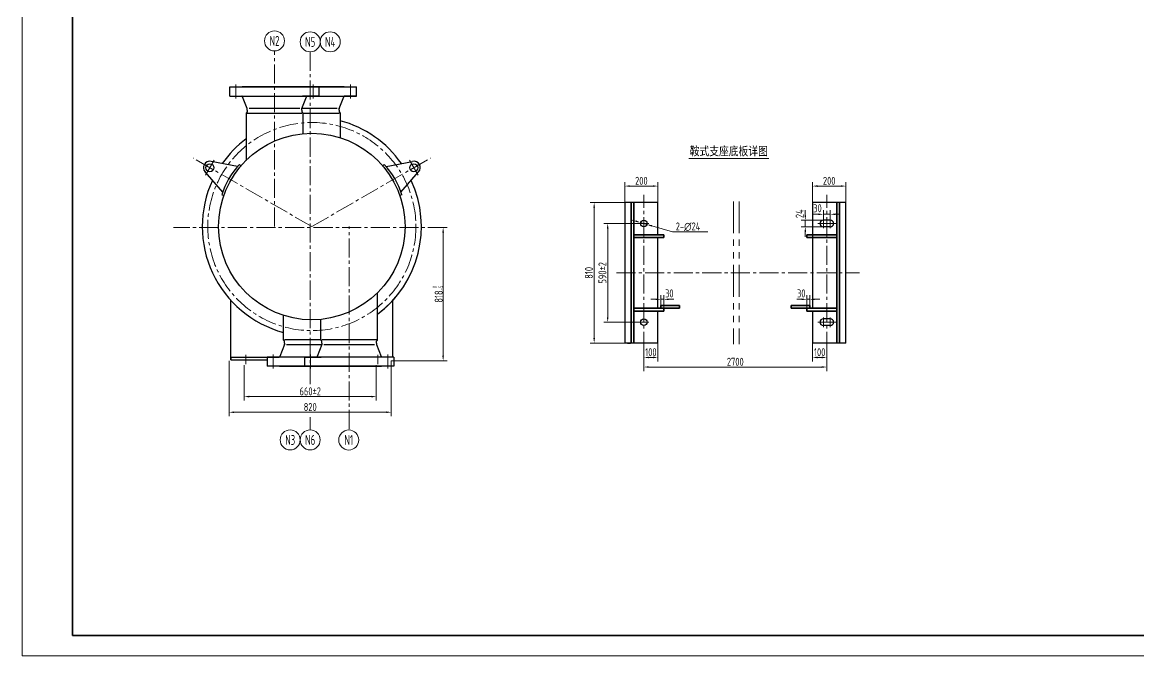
# Model space of a CAD drawing. Header units: millimetres. Extents: x 5765 to 6606, y -201 to 393.
# Drawn here: x 5765 to 6323, y -201 to 116 of the extents above; entities that cross this region are included whole.
import ezdxf
from ezdxf.enums import TextEntityAlignment as Align

# ---------------------------------------------------------------- set-up
doc = ezdxf.new("R2010")
doc.units = ezdxf.units.MM
doc.linetypes.add('CENTER2', pattern=[28.575, 19.05, -3.175, 3.175, -3.175])
doc.linetypes.add('PHANTOM2', pattern=[31.75, 15.875, -3.175, 3.175, -3.175, 3.175, -3.175])
for name, color, linetype, lineweight in [('1粗实线', 7, 'Continuous', 35), ('2细实线', 3, 'Continuous', 13), ('3中心线', 1, 'CENTER2', 13), ('5双点划线', 2, 'PHANTOM2', 13), ('7文本', 2, 'Continuous', 13), ('8标注', 3, 'Continuous', 13), ('9图表', 4, 'Continuous', 13)]:
    doc.layers.add(name, color=color, linetype=linetype, lineweight=lineweight)
doc.styles.add('lanpec', font='bpec_e.shx', dxfattribs={"width": 0.75, "bigfont": 'hztxt.shx'})
doc.styles.add('lanpec-dim', font='bpec_e.shx', dxfattribs={"width": 0.75})
doc.dimstyles.new('lanpec', dxfattribs={"dimtxt": 4, "dimasz": 2.5, "dimexe": 2, "dimexo": 0, "dimtad": 1, "dimdsep": 46, "dimtxsty": 'lanpec-dim', "dimcen": 2.5, "dimclrd": 256, "dimclre": 256, "dimclrt": 256, "dimazin": 0, "dimtfac": 1, "dimtmove": 0, "dimatfit": 3, "dimfxl": 1, "dimlwd": -1, "dimlwe": -1, "dimarcsym": 0})
doc.dimstyles.new('lanpec$3', dxfattribs={"dimtxt": 4, "dimasz": 2.5, "dimexe": 2, "dimexo": 0, "dimtad": 1, "dimtih": 1, "dimtoh": 1, "dimdsep": 46, "dimtxsty": 'lanpec-dim', "dimcen": 2.5, "dimclrd": 256, "dimclre": 256, "dimclrt": 256, "dimazin": 0, "dimtfac": 1, "dimtmove": 0, "dimatfit": 3, "dimfxl": 1, "dimlwd": -1, "dimlwe": -1, "dimarcsym": 0})

# ---------------------------------------------------------------- blocks, each defined once
blk = doc.blocks.new('A1')
at = {"layer": '1粗实线'}
blk.add_lwpolyline([(-816, 10), (-10, 10), (-10, 584), (-816, 584)], close=True, dxfattribs=at)
at = {"layer": '9图表'}
blk.add_lwpolyline([(-841, 0), (0, 0), (0, 594), (-841, 594)], close=True, dxfattribs=at)
blk = doc.blocks.new('*D25')
at = {"layer": '8标注', "transparency": 16777216}
for p, q in [((6066.01, 25.82), (6066.01, 36.06)), ((6068.51, 34.06), (6080.14, 34.06)), ((6082.64, 25.82), (6082.64, 36.06))]:
    blk.add_line(p, q, dxfattribs=at)
for points in [[(6068.51, 34.48), (6068.51, 33.65), (6066.01, 34.06)], [(6080.14, 34.48), (6080.14, 33.65), (6082.64, 34.06)]]:
    blk.add_solid(points, dxfattribs=at)
at = {"layer": 'Defpoints', "color": 0, "transparency": 16777216}
for p in [(6082.64, 34.06), (6066.01, 25.82), (6082.64, 25.82)]:
    blk.add_point(p, dxfattribs=at)
at = {"layer": '8标注', "transparency": 16777216, "insert": (6074.32, 36.69), "char_height": 4, "attachment_point": 5, "style": 'lanpec-dim'}
blk.add_mtext('200', dxfattribs=at)
blk = doc.blocks.new('*D34')
at = {"layer": '8标注', "transparency": 16777216}
for p, q in [((6159.87, 25.82), (6159.87, 36.06)), ((6162.37, 34.06), (6174, 34.06)), ((6176.5, 25.82), (6176.5, 36.06))]:
    blk.add_line(p, q, dxfattribs=at)
for points in [[(6162.37, 34.48), (6162.37, 33.65), (6159.87, 34.06)], [(6174, 34.48), (6174, 33.65), (6176.5, 34.06)]]:
    blk.add_solid(points, dxfattribs=at)
at = {"layer": 'Defpoints', "color": 0, "transparency": 16777216}
for p in [(6176.5, 34.06), (6159.87, 25.82), (6176.5, 25.82)]:
    blk.add_point(p, dxfattribs=at)
at = {"layer": '8标注', "transparency": 16777216, "insert": (6168.18, 36.69), "char_height": 4, "attachment_point": 5, "style": 'lanpec-dim'}
blk.add_mtext('200', dxfattribs=at)
blk = doc.blocks.new('*D26')
at = {"layer": '8标注', "transparency": 16777216}
for p, q in [((6075.52, -48.22), (6075.52, -58.34)), ((6166.98, -48.22), (6166.98, -58.34)), ((6078.02, -56.34), (6164.48, -56.34))]:
    blk.add_line(p, q, dxfattribs=at)
for points in [[(6078.02, -55.93), (6078.02, -56.76), (6075.52, -56.34)], [(6164.48, -55.93), (6164.48, -56.76), (6166.98, -56.34)]]:
    blk.add_solid(points, dxfattribs=at)
at = {"layer": 'Defpoints', "color": 0, "transparency": 16777216}
for p in [(6075.52, -48.22), (6166.98, -48.22), (6166.98, -56.34)]:
    blk.add_point(p, dxfattribs=at)
at = {"layer": '8标注', "transparency": 16777216, "insert": (6121.25, -53.72), "char_height": 4, "attachment_point": 5, "style": 'lanpec-dim'}
blk.add_mtext('2700', dxfattribs=at)
blk = doc.blocks.new('*D27')
at = {"layer": '8标注', "transparency": 16777216}
for p, q in [((6165.25, 17.03), (6154.25, 17.03)), ((6156.25, 19.53), (6156.25, 22.03)), ((6156.25, 17.03), (6156.25, 13.7)), ((6165.25, 13.7), (6154.25, 13.7)), ((6156.25, 11.2), (6156.25, 8.7))]:
    blk.add_line(p, q, dxfattribs=at)
for points in [[(6155.84, 19.53), (6156.67, 19.53), (6156.25, 17.03)], [(6155.84, 11.2), (6156.67, 11.2), (6156.25, 13.7)]]:
    blk.add_solid(points, dxfattribs=at)
at = {"layer": 'Defpoints', "color": 0, "transparency": 16777216}
for p in [(6165.25, 17.03), (6156.25, 13.7), (6165.25, 13.7)]:
    blk.add_point(p, dxfattribs=at)
at = {"layer": '8标注', "transparency": 16777216, "insert": (6153.43, 20.25), "char_height": 4, "attachment_point": 5, "rotation": 90, "style": 'lanpec-dim'}
blk.add_mtext('24', dxfattribs=at)
blk = doc.blocks.new('*D28')
at = {"layer": '8标注', "transparency": 16777216}
for p, q in [((6162.75, 19.97), (6160.25, 19.97)), ((6165.25, 17.03), (6165.25, 21.97)), ((6168.72, 19.97), (6165.25, 19.97)), ((6168.72, 17.03), (6168.72, 21.97)), ((6171.22, 19.97), (6173.72, 19.97))]:
    blk.add_line(p, q, dxfattribs=at)
for points in [[(6162.75, 20.38), (6162.75, 19.55), (6165.25, 19.97)], [(6171.22, 20.38), (6171.22, 19.55), (6168.72, 19.97)]]:
    blk.add_solid(points, dxfattribs=at)
at = {"layer": 'Defpoints', "color": 0, "transparency": 16777216}
for p in [(6165.25, 19.97), (6165.25, 17.03), (6168.72, 17.03)]:
    blk.add_point(p, dxfattribs=at)
at = {"layer": '8标注', "transparency": 16777216, "insert": (6162.33, 22.97), "char_height": 4, "attachment_point": 5, "style": 'lanpec-dim'}
blk.add_mtext('30', dxfattribs=at)
blk = doc.blocks.new('*D29')
at = {"layer": '8标注', "transparency": 16777216}
for p, q in [((6073.03, 15.37), (6055.5, 15.37)), ((6057.5, 12.87), (6057.5, -31.45)), ((6073.03, -33.95), (6055.5, -33.95))]:
    blk.add_line(p, q, dxfattribs=at)
for points in [[(6057.09, 12.87), (6057.92, 12.87), (6057.5, 15.37)], [(6057.09, -31.45), (6057.92, -31.45), (6057.5, -33.95)]]:
    blk.add_solid(points, dxfattribs=at)
at = {"layer": 'Defpoints', "color": 0, "transparency": 16777216}
for p in [(6073.03, 15.37), (6057.5, -33.95), (6073.03, -33.95)]:
    blk.add_point(p, dxfattribs=at)
at = {"layer": '8标注', "transparency": 16777216, "insert": (6054.88, -9.29), "char_height": 4, "attachment_point": 5, "rotation": 90, "style": 'lanpec-dim'}
blk.add_mtext('590±2', dxfattribs=at)
blk = doc.blocks.new('*D30')
at = {"layer": '8标注', "transparency": 16777216}
for p, q in [((6066.01, 25.82), (6048.75, 25.82)), ((6050.75, -41.91), (6050.75, 23.32)), ((6066.01, -44.41), (6048.75, -44.41))]:
    blk.add_line(p, q, dxfattribs=at)
for points in [[(6050.33, 23.32), (6051.16, 23.32), (6050.75, 25.82)], [(6050.33, -41.91), (6051.16, -41.91), (6050.75, -44.41)]]:
    blk.add_solid(points, dxfattribs=at)
at = {"layer": 'Defpoints', "color": 0, "transparency": 16777216}
for p in [(6050.75, 25.82), (6066.01, 25.82), (6066.01, -44.41)]:
    blk.add_point(p, dxfattribs=at)
at = {"layer": '8标注', "transparency": 16777216, "insert": (6048.12, -9.29), "char_height": 4, "attachment_point": 5, "rotation": 90, "style": 'lanpec-dim'}
blk.add_mtext('810', dxfattribs=at)
blk = doc.blocks.new('*D31')
at = {"layer": '8标注', "transparency": 16777216}
for p, q in [((6075.52, -44.41), (6075.52, -53.57)), ((6082.64, -44.41), (6082.64, -53.57)), ((6078.02, -51.57), (6080.14, -51.57))]:
    blk.add_line(p, q, dxfattribs=at)
for points in [[(6078.02, -51.15), (6078.02, -51.98), (6075.52, -51.57)], [(6080.14, -51.15), (6080.14, -51.98), (6082.64, -51.57)]]:
    blk.add_solid(points, dxfattribs=at)
at = {"layer": 'Defpoints', "color": 0, "transparency": 16777216}
for p in [(6075.52, -44.41), (6082.64, -44.41), (6082.64, -51.57)]:
    blk.add_point(p, dxfattribs=at)
at = {"layer": '8标注', "transparency": 16777216, "insert": (6079.08, -48.94), "char_height": 4, "attachment_point": 5, "style": 'lanpec-dim'}
blk.add_mtext('100', dxfattribs=at)
blk = doc.blocks.new('*D32')
at = {"layer": '8标注', "transparency": 16777216}
for p, q in [((6159.87, -44.41), (6159.87, -53.57)), ((6166.98, -44.41), (6166.98, -53.57)), ((6164.48, -51.57), (6162.37, -51.57))]:
    blk.add_line(p, q, dxfattribs=at)
for points in [[(6162.37, -51.15), (6162.37, -51.98), (6159.87, -51.57)], [(6164.48, -51.15), (6164.48, -51.98), (6166.98, -51.57)]]:
    blk.add_solid(points, dxfattribs=at)
at = {"layer": 'Defpoints', "color": 0, "transparency": 16777216}
for p in [(6159.87, -44.41), (6166.98, -44.41), (6159.87, -51.57)]:
    blk.add_point(p, dxfattribs=at)
at = {"layer": '8标注', "transparency": 16777216, "insert": (6163.43, -48.94), "char_height": 4, "attachment_point": 5, "style": 'lanpec-dim'}
blk.add_mtext('100', dxfattribs=at)
blk = doc.blocks.new('*D35')
at = {"layer": '8标注', "transparency": 16777216}
for p, q in [((6071.53, 16.54), (6069.13, 17.25)), ((6073.93, 15.84), (6077.12, 14.9)), ((6089.87, 11.14), (6079.52, 14.19)), ((6103.2, 11.14), (6089.87, 11.14))]:
    blk.add_line(p, q, dxfattribs=at)
for points in [[(6071.65, 16.94), (6071.41, 16.14), (6073.93, 15.84)], [(6079.63, 14.59), (6079.4, 13.79), (6077.12, 14.9)]]:
    blk.add_solid(points, dxfattribs=at)
at = {"layer": 'Defpoints', "color": 0, "transparency": 16777216}
for p in [(6073.93, 15.84), (6077.12, 14.9)]:
    blk.add_point(p, dxfattribs=at)
at = {"layer": '8标注', "transparency": 16777216, "insert": (6097.64, 13.77), "char_height": 4, "attachment_point": 5, "style": 'lanpec-dim'}
blk.add_mtext('2-∅24', dxfattribs=at)
blk = doc.blocks.new('*D36')
at = {"layer": '8标注', "transparency": 16777216}
for p, q in [((6084.01, -25.61), (6084.01, -20.51)), ((6085.51, -26.88), (6085.51, -20.51)), ((6081.51, -22.51), (6079.01, -22.51)), ((6084.01, -22.51), (6085.51, -22.51)), ((6088.01, -22.51), (6090.51, -22.51))]:
    blk.add_line(p, q, dxfattribs=at)
for points in [[(6081.51, -22.1), (6081.51, -22.93), (6084.01, -22.51)], [(6088.01, -22.1), (6088.01, -22.93), (6085.51, -22.51)]]:
    blk.add_solid(points, dxfattribs=at)
at = {"layer": 'Defpoints', "color": 0, "transparency": 16777216}
for p in [(6084.01, -25.61), (6085.51, -22.51), (6085.51, -26.88)]:
    blk.add_point(p, dxfattribs=at)
at = {"layer": '8标注', "transparency": 16777216, "insert": (6088.29, -19.56), "char_height": 4, "attachment_point": 5, "style": 'lanpec-dim'}
blk.add_mtext('30', dxfattribs=at)
blk = doc.blocks.new('*D33')
at = {"layer": '8标注', "transparency": 16777216}
for p, q in [((6157, -26.88), (6157, -20.51)), ((6158.5, -25.61), (6158.5, -20.51)), ((6154.5, -22.51), (6152, -22.51)), ((6158.5, -22.51), (6157, -22.51)), ((6161, -22.51), (6163.5, -22.51))]:
    blk.add_line(p, q, dxfattribs=at)
for points in [[(6154.5, -22.1), (6154.5, -22.93), (6157, -22.51)], [(6161, -22.1), (6161, -22.93), (6158.5, -22.51)]]:
    blk.add_solid(points, dxfattribs=at)
at = {"layer": 'Defpoints', "color": 0, "transparency": 16777216}
for p in [(6157, -22.51), (6157, -26.88), (6158.5, -25.61)]:
    blk.add_point(p, dxfattribs=at)
at = {"layer": '8标注', "transparency": 16777216, "insert": (6154.22, -19.56), "char_height": 4, "attachment_point": 5, "style": 'lanpec-dim'}
blk.add_mtext('30', dxfattribs=at)
blk = doc.blocks.new('*U24')
at = {"layer": '2细实线'}
blk.add_line((-20, 0), (20, 0), dxfattribs=at)
at = {"layer": '7文本', "style": 'lanpec', "width": 0.75}
for tag, height, p in [('节点图名称', 5, (0, 3.5)), ('比例', 4, (0, -3.25))]:
    blk.add_attdef(tag, text='', height=height, dxfattribs=at).set_placement(p, align=Align.MIDDLE_CENTER)
blk = doc.blocks.new('*D72')
at = {"layer": '8标注', "transparency": 16777216}
for p, q in [((5875.87, -55.44), (5875.87, -73.12)), ((5941.87, -55.37), (5941.87, -73.12)), ((5878.37, -71.12), (5939.37, -71.12))]:
    blk.add_line(p, q, dxfattribs=at)
for points in [[(5878.37, -70.7), (5878.37, -71.54), (5875.87, -71.12)], [(5939.37, -70.7), (5939.37, -71.54), (5941.87, -71.12)]]:
    blk.add_solid(points, dxfattribs=at)
at = {"layer": 'Defpoints', "color": 0, "transparency": 16777216}
for p in [(5875.87, -55.44), (5941.87, -55.37), (5941.87, -71.12)]:
    blk.add_point(p, dxfattribs=at)
at = {"layer": '8标注', "transparency": 16777216, "insert": (5908.87, -68.5), "char_height": 4, "attachment_point": 5, "style": 'lanpec-dim'}
blk.add_mtext('660%%P2', dxfattribs=at)
blk = doc.blocks.new('*D73')
at = {"layer": '8标注', "transparency": 16777216}
for p, q in [((5868.37, -53.23), (5868.37, -80.93)), ((5949.37, -53.23), (5949.37, -80.93)), ((5870.87, -78.93), (5946.87, -78.93))]:
    blk.add_line(p, q, dxfattribs=at)
for points in [[(5870.87, -78.51), (5870.87, -79.35), (5868.37, -78.93)], [(5946.87, -78.51), (5946.87, -79.35), (5949.37, -78.93)]]:
    blk.add_solid(points, dxfattribs=at)
at = {"layer": 'Defpoints', "color": 0, "transparency": 16777216}
for p in [(5868.37, -53.23), (5949.37, -53.23), (5949.37, -78.93)]:
    blk.add_point(p, dxfattribs=at)
at = {"layer": '8标注', "transparency": 16777216, "insert": (5908.87, -76.31), "char_height": 4, "attachment_point": 5, "style": 'lanpec-dim'}
blk.add_mtext('820', dxfattribs=at)
blk = doc.blocks.new('*D74')
at = {"layer": '8标注', "transparency": 16777216}
for p, q in [((5973.38, 13.37), (5977.28, 13.37)), ((5975.28, 10.87), (5975.28, -50.73)), ((5949.37, -53.23), (5977.28, -53.23))]:
    blk.add_line(p, q, dxfattribs=at)
for points in [[(5974.86, 10.87), (5975.69, 10.87), (5975.28, 13.37)], [(5974.86, -50.73), (5975.69, -50.73), (5975.28, -53.23)]]:
    blk.add_solid(points, dxfattribs=at)
at = {"layer": 'Defpoints', "color": 0, "transparency": 16777216}
for p in [(5973.38, 13.37), (5949.37, -53.23), (5975.28, -53.23)]:
    blk.add_point(p, dxfattribs=at)
at = {"layer": '8标注', "transparency": 16777216, "insert": (5972.55, -19.93), "char_height": 4, "attachment_point": 5, "rotation": 90, "style": 'lanpec-dim'}
blk.add_mtext('818{\\H0.525x;\\S 0^ -5;}', dxfattribs=at)
blk = doc.blocks.new('管口号')
at = {"layer": '2细实线'}
blk.add_circle((0, 5), 5, dxfattribs=at)
at = {"layer": '7文本', "style": 'lanpec', "width": 0.75}
blk.add_attdef('N', text='', height=5, dxfattribs=at).set_placement((0, 5), align=Align.MIDDLE_CENTER)

msp = doc.modelspace()

# ---------------------------------------------------------------- linework, layer by layer
for p, q in [((5874.841, 83.842), (5907.221, 83.842)), ((5874.841, 83.642), (5874.841, 83.842)), ((5893.491, 83.842), (5925.871, 83.842)), ((5904.876, 83.642), (5904.876, 83.842)), ((5907.221, 83.642), (5907.221, 83.842)), ((5925.871, 83.642), (5925.871, 83.842)), ((5868.781, 83.642), (5913.281, 83.642)), ((5868.781, 79.032), (5868.781, 83.642)), ((5868.781, 79.032), (5913.281, 79.032)), ((5868.781, 79.032), (5874.637, 79.032)), ((5877.348, 72.828), (5875.104, 78.71)), ((5887.431, 83.642), (5931.931, 83.642)), ((5887.431, 79.032), (5931.931, 79.032)), ((5904.714, 72.828), (5906.958, 78.71)), ((5910.936, 79.032), (5905.08, 79.032)), ((5913.281, 79.032), (5907.425, 79.032)), ((5913.281, 79.032), (5913.281, 83.642)), ((5923.364, 72.828), (5925.608, 78.71)), ((5931.931, 79.032), (5926.075, 79.032)), ((5931.931, 79.032), (5931.931, 83.642)), ((5877.381, 72.042), (5877.381, 72.65)), ((5891.031, 72.842), (5878.402, 72.842)), ((5903.66, 72.842), (5891.031, 72.842)), ((5904.681, 72.042), (5904.681, 72.65)), ((5904.681, 72.042), (5904.681, 72.65)), ((5922.31, 72.842), (5904.719, 72.842)), ((5923.331, 72.042), (5923.331, 72.65)), ((5877.381, 71.08), (5876.847, 70.546)), ((5876.847, 70.546), (5876.847, 46.91)), ((5877.381, 72.042), (5877.381, 71.08)), ((5891.031, 70.345), (5877.381, 70.345)), ((5904.681, 70.345), (5891.031, 70.345)), ((5904.681, 72.042), (5904.681, 71.08)), ((5904.681, 71.08), (5905.215, 70.546)), ((5905.215, 70.546), (5905.215, 60.227)), ((5923.331, 70.345), (5905.215, 70.345)), ((5923.331, 72.042), (5923.331, 71.08)), ((5923.331, 71.08), (5923.865, 70.546)), ((5923.865, 70.546), (5923.865, 58.231)), ((5872.484, 43.8), (5859.359, 46.392)), ((5873.493, 44.89), (5874.427, 44.014)), ((5945.869, 44.89), (5944.936, 44.014)), ((5946.878, 43.8), (5960.003, 46.392)), ((5865.137, 31.076), (5856.33, 41.146)), ((5954.225, 31.076), (5963.032, 41.146)), ((5864.699, 29.657), (5865.924, 29.287)), ((5954.664, 29.657), (5953.438, 29.287)), ((6082.639, 25.825), (6066.007, 25.825)), ((6066.007, 25.825), (6066.007, -44.409)), ((6082.639, 9.777), (6082.639, 25.825)), ((6176.501, 25.825), (6159.869, 25.825)), ((6159.869, 25.825), (6159.869, -26.876)), ((6176.501, -44.409), (6176.501, 25.825)), ((6168.719, 17.031), (6165.25, 17.031)), ((6168.719, 13.705), (6165.25, 13.705)), ((6082.639, -26.876), (6082.639, 8.292)), ((5942.515, -42.863), (5942.515, -19.226)), ((5869.181, -52.758), (5869.181, -23)), ((5950.181, -51.358), (5950.181, -23)), ((5895.497, -42.863), (5895.497, -30.547)), ((5914.147, -42.863), (5914.147, -32.544)), ((6082.639, -44.409), (6082.639, -28.361)), ((6159.869, -28.361), (6159.869, -44.409)), ((6168.719, -32.289), (6165.25, -32.289)), ((6168.719, -35.615), (6165.25, -35.615)), ((5896.031, -43.397), (5895.497, -42.863)), ((5896.031, -42.662), (5914.147, -42.662)), ((5896.031, -44.358), (5896.031, -43.397)), ((5896.031, -44.358), (5896.031, -44.966)), ((5914.681, -43.397), (5914.147, -42.863)), ((5914.681, -42.662), (5928.331, -42.662)), ((5914.681, -44.358), (5914.681, -43.397)), ((5914.681, -44.358), (5914.681, -44.966)), ((5914.681, -44.358), (5914.681, -44.966)), ((5928.331, -42.662), (5941.981, -42.662)), ((5941.981, -43.397), (5942.515, -42.863)), ((5941.981, -44.358), (5941.981, -43.397)), ((5941.981, -44.358), (5941.981, -44.966)), ((6082.639, -44.409), (6066.007, -44.409)), ((6067.447, -44.409), (6068.887, -44.409)), ((6176.501, -44.409), (6159.869, -44.409)), ((5895.998, -45.144), (5893.754, -51.027)), ((5897.052, -45.158), (5914.643, -45.158)), ((5914.648, -45.144), (5912.404, -51.027)), ((5915.702, -45.158), (5928.331, -45.158)), ((5928.331, -45.158), (5940.96, -45.158)), ((5942.014, -45.144), (5944.258, -51.027)), ((5869.181, -51.358), (5887.431, -51.358)), ((5869.181, -51.358), (5869.181, -52.758)), ((5869.181, -52.758), (5887.431, -52.758)), ((5869.181, -52.758), (5887.431, -52.758)), ((5887.431, -51.348), (5887.431, -55.958)), ((5887.431, -51.348), (5893.287, -51.348)), ((5931.931, -51.348), (5887.431, -51.348)), ((5906.081, -51.348), (5906.081, -55.958)), ((5906.081, -51.348), (5911.937, -51.348)), ((5950.581, -51.348), (5906.081, -51.348)), ((5908.426, -51.348), (5914.282, -51.348)), ((5950.181, -51.358), (5931.931, -51.358)), ((5950.581, -51.348), (5944.725, -51.348)), ((5950.581, -51.348), (5950.581, -55.958)), ((5931.931, -55.958), (5887.431, -55.958)), ((5893.491, -55.958), (5893.491, -56.158)), ((5925.871, -56.158), (5893.491, -56.158)), ((5950.581, -55.958), (5906.081, -55.958)), ((5912.141, -55.958), (5912.141, -56.158)), ((5944.521, -56.158), (5912.141, -56.158)), ((5944.521, -55.958), (5944.521, -56.158))]:
    msp.add_line(p, q)
for centre, radius in [((5909.681, 13.842), 46.6), ((5858.739, 43.253), 2), ((5960.623, 43.253), 2)]:
    msp.add_circle(centre, radius)
at = {"ltscale": 2}
for centre in [(6075.523, 15.368), (6075.523, -33.952)]:
    msp.add_circle(centre, 1.663, dxfattribs=at)
for centre, radius, start, end in [((5874.637, 78.532), 0.5, 20.88476, 90), ((5907.425, 78.532), 0.5, 90, 159.11524), ((5926.075, 78.532), 0.5, 90, 159.11524), ((5876.881, 72.65), 0.5, 0, 20.88476), ((5905.181, 72.65), 0.5, 159.11524, 180), ((5923.831, 72.65), 0.5, 159.11524, 180), ((5909.681, 13.842), 54.75, 35.07463, 74.98513), ((5909.681, 13.842), 54.75, 126.84905, 144.92537), ((5858.739, 43.253), 3.2, 78.82881, 221.17119), ((5901.61, 18.502), 38.56, 136.81633, 163.18367), ((5917.752, 18.502), 38.56, 16.81633, 43.18367), ((5960.623, 43.253), 3.2, 318.82881, 101.17119), ((5909.681, 13.842), 54.75, 155.07463, 254.98513), ((5909.681, 13.842), 54.75, 306.84905, 24.92537), ((6165.25, 15.368), 1.663, 90, 270), ((6168.719, 15.368), 1.663, 270, 90), ((5909.681, 13.842), 54.75, 306.84905, 324.92537), ((6165.25, -33.952), 1.663, 90, 270), ((6168.719, -33.952), 1.663, 270, 90), ((5895.531, -44.966), 0.5, 339.11524, 360), ((5914.181, -44.966), 0.5, 339.11524, 360), ((5942.481, -44.966), 0.5, 180, 200.88476), ((5893.287, -50.848), 0.5, 270, 339.11524), ((5911.937, -50.848), 0.5, 270, 339.11524), ((5944.725, -50.848), 0.5, 200.88476, 270)]:
    msp.add_arc(centre, radius, start, end)
at = {"layer": '1粗实线'}
for p, q in [((6069.234, 25.825), (6069.234, -44.409)), ((6070.596, 25.825), (6070.596, -44.409)), ((6171.913, 25.825), (6171.913, -44.409)), ((6173.275, 25.825), (6173.275, -44.409)), ((6070.596, 9.777), (6085.505, 9.777)), ((6070.596, 8.292), (6085.505, 8.292)), ((6085.505, 9.777), (6085.505, 8.292)), ((6171.913, 9.777), (6157.003, 9.777)), ((6157.003, 9.777), (6157.003, 8.292)), ((6171.913, 8.292), (6157.003, 8.292)), ((6070.596, -26.876), (6085.505, -26.876)), ((6083.336, -26.876), (6093.347, -26.876)), ((6084.013, -26.876), (6084.013, -25.608)), ((6084.013, -25.608), (6093.347, -25.608)), ((6085.505, -28.361), (6085.505, -26.876)), ((6093.347, -25.608), (6093.347, -26.876)), ((6158.496, -25.608), (6149.162, -25.608)), ((6149.162, -25.608), (6149.162, -26.876)), ((6159.173, -26.876), (6149.162, -26.876)), ((6171.913, -26.876), (6157.003, -26.876)), ((6157.003, -28.361), (6157.003, -26.876)), ((6158.496, -25.608), (6158.496, -26.876)), ((6070.596, -28.361), (6085.505, -28.361)), ((6171.913, -28.361), (6157.003, -28.361))]:
    msp.add_line(p, q, dxfattribs=at)
at = {"layer": '2细实线'}
msp.add_line((6101.611, 11.142), (6107.617, 11.142), dxfattribs=at)
at = {"layer": '3中心线', "ltscale": 0.5}
for p, q in [((5891.031, 13.842), (5891.031, 101.602)), ((5908.865, 101.131), (5908.865, -64.86)), ((5871.661, 77.842), (5871.661, 84.832)), ((5910.401, 77.842), (5910.401, 84.832)), ((5929.051, 77.842), (5929.051, 84.832)), ((5909.681, 13.842), (5850.466, 48.029)), ((5860.911, 47.015), (5856.567, 39.491)), ((5909.681, 13.842), (5968.896, 48.029)), ((5958.451, 47.015), (5962.795, 39.491)), ((6075.523, -48.221), (6075.523, 29.637)), ((6166.985, -48.221), (6166.985, 29.637)), ((5977.241, 13.371), (5840.49, 13.371)), ((5928.331, -87.329), (5928.331, 13.842)), ((6061.918, -9.292), (6183.32, -9.292)), ((5890.311, -50.158), (5890.311, -57.148)), ((5908.961, -50.158), (5908.961, -57.148)), ((5947.701, -50.158), (5947.701, -57.148)), ((5876.681, -54.895), (5876.681, -50.284)), ((5942.681, -54.966), (5942.681, -50.284)), ((5908.859, -81.46), (5908.857, -87.759))]:
    msp.add_line(p, q, dxfattribs=at)
at = {"layer": '3中心线'}
for p, q in [((6165.25, 12.964), (6165.25, 17.772)), ((6168.719, 12.964), (6168.719, 17.772)), ((6078.018, 15.368), (6073.029, 15.368)), ((6162.536, 15.368), (6171.434, 15.368)), ((6165.25, -31.548), (6165.25, -36.356)), ((6168.719, -31.548), (6168.719, -36.356)), ((6078.018, -33.952), (6073.029, -33.952)), ((6162.536, -33.952), (6171.434, -33.952))]:
    msp.add_line(p, q, dxfattribs=at)
at = {"layer": '3中心线', "ltscale": 0.5}
msp.add_circle((5909.681, 13.842), 52, dxfattribs=at)
at = {"layer": '5双点划线'}
for p, q in [((6120.382, 26.394), (6120.382, -44.978)), ((6123.239, 26.394), (6123.239, -44.978))]:
    msp.add_line(p, q, dxfattribs=at)

# ---------------------------------------------------------------- block references
msp.add_blockref('*U24', (6118.007, 47.9)).add_auto_attribs({'节点图名称': '鞍式支座底板详图'})
at = {"layer": '2细实线'}
msp.add_blockref('A1', (6606.028, -200.559), dxfattribs=at)
at = {"layer": '8标注'}
for p, values in [((5891.031, 101.602), {'N': 'N2'}), ((5908.865, 101.131), {'N': 'N5'}), ((5918.865, 101.131), {'N': 'N4'})]:
    msp.add_blockref('管口号', p, dxfattribs=at).add_auto_attribs(values)
ref = msp.add_blockref('管口号', (5898.857, -87.759), dxfattribs=dict(at, xscale=-1, rotation=180))
ref.add_attrib('N', 'N3', dxfattribs={"layer": '7文本', "height": 5, "style": 'lanpec', "width": 0.75}).set_placement((5898.857, -92.759), align=Align.MIDDLE_CENTER)
ref = msp.add_blockref('管口号', (5908.857, -87.759), dxfattribs=dict(at, xscale=-1, rotation=180))
ref.add_attrib('N', 'N6', dxfattribs={"layer": '7文本', "height": 5, "style": 'lanpec', "width": 0.75}).set_placement((5908.857, -92.759), align=Align.MIDDLE_CENTER)
ref = msp.add_blockref('管口号', (5928.126, -87.8), dxfattribs=dict(at, xscale=-1, rotation=180))
ref.add_attrib('N', 'N1', dxfattribs={"layer": '7文本', "height": 5, "style": 'lanpec', "width": 0.75}).set_placement((5928.126, -92.8), align=Align.MIDDLE_CENTER)

# ---------------------------------------------------------------- dimensions: what is measured, and where the dimension line sits
for base, p1, p2, text, picture, middle in [((6082.639, 34.064), (6066.007, 25.825), (6082.639, 25.825), '200', '*D25', (6074.323, 36.689)), ((6176.501, 34.064), (6159.869, 25.825), (6176.501, 25.825), '200', '*D34', (6168.185, 36.689)), ((6159.869, -51.568), (6166.985, -44.409), (6159.869, -44.409), '100', '*D32', (6163.427, -48.943)), ((6166.985, -56.343), (6075.523, -48.221), (6166.985, -48.221), '2700', '*D26', (6121.254, -53.718)), ((5949.365, -78.93), (5868.365, -53.229), (5949.365, -53.229), '820', '*D73', (5908.865, -76.305)), ((5941.865, -71.12), (5875.865, -55.437), (5941.865, -55.366), '660%%P2', '*D72', (5908.865, -68.495))]:
    dim = msp.add_linear_dim(base=base, p1=p1, p2=p2, text=text, dimstyle='lanpec', dxfattribs=at)
    dim.commit()
    dim.dimension.update_dxf_attribs({"geometry": picture, "text_midpoint": middle})
for base, p1, p2, angle, text, picture, middle in [((6050.747, 25.825), (6066.007, -44.409), (6066.007, 25.825), 90, '810', '*D30', (6048.122, -9.292)), ((5975.275, -53.229), (5973.375, 13.371), (5949.365, -53.229), 90, '818{\\H0.525x;\\S 0^ -5;}', '*D74', (5972.55, -19.929)), ((6057.504, -33.952), (6073.029, 15.368), (6073.029, -33.952), 90, '590±2', '*D29', (6054.879, -9.292)), ((6082.639, -51.568), (6075.523, -44.409), (6082.639, -44.409), 180, '100', '*D31', (6079.081, -48.943))]:
    dim = msp.add_linear_dim(base=base, p1=p1, p2=p2, angle=angle, text=text, dimstyle='lanpec', dxfattribs=at)
    dim.commit()
    dim.dimension.update_dxf_attribs({"geometry": picture, "text_midpoint": middle})
for base, p1, p2, angle, text, picture, middle in [((6156.255, 13.705), (6165.25, 17.031), (6165.25, 13.705), 90, '24', '*D27', (6153.426, 20.25)), ((6165.25, 19.968), (6168.719, 17.031), (6165.25, 17.031), 180, '30', '*D28', (6162.329, 22.971)), ((6157.003, -22.512), (6158.496, -25.608), (6157.003, -26.876), 180, '30', '*D33', (6154.215, -19.562))]:
    dim = msp.add_linear_dim(base=base, p1=p1, p2=p2, angle=angle, text=text, dimstyle='lanpec', override={"dimtmove": 2}, dxfattribs=at)
    dim.commit()
    dim.dimension.update_dxf_attribs({"geometry": picture, "text_midpoint": middle, "dimtype": 160})
dim = msp.add_diameter_dim_2p(p1=(6073.928, 15.838), p2=(6077.119, 14.898), text='2-∅24', dimstyle='lanpec$3', dxfattribs=at)
dim.commit()
dim.dimension.update_dxf_attribs({"geometry": '*D35', "text_midpoint": (6097.643, 11.142), "dimtype": 163})
dim = msp.add_linear_dim(base=(6085.505, -22.512), p1=(6084.013, -25.608), p2=(6085.505, -26.876), text='30', dimstyle='lanpec', override={"dimtmove": 2}, dxfattribs=at)
dim.commit()
dim.dimension.update_dxf_attribs({"geometry": '*D36', "text_midpoint": (6088.293, -19.562), "dimtype": 160})

doc.saveas('drawing.dxf')
